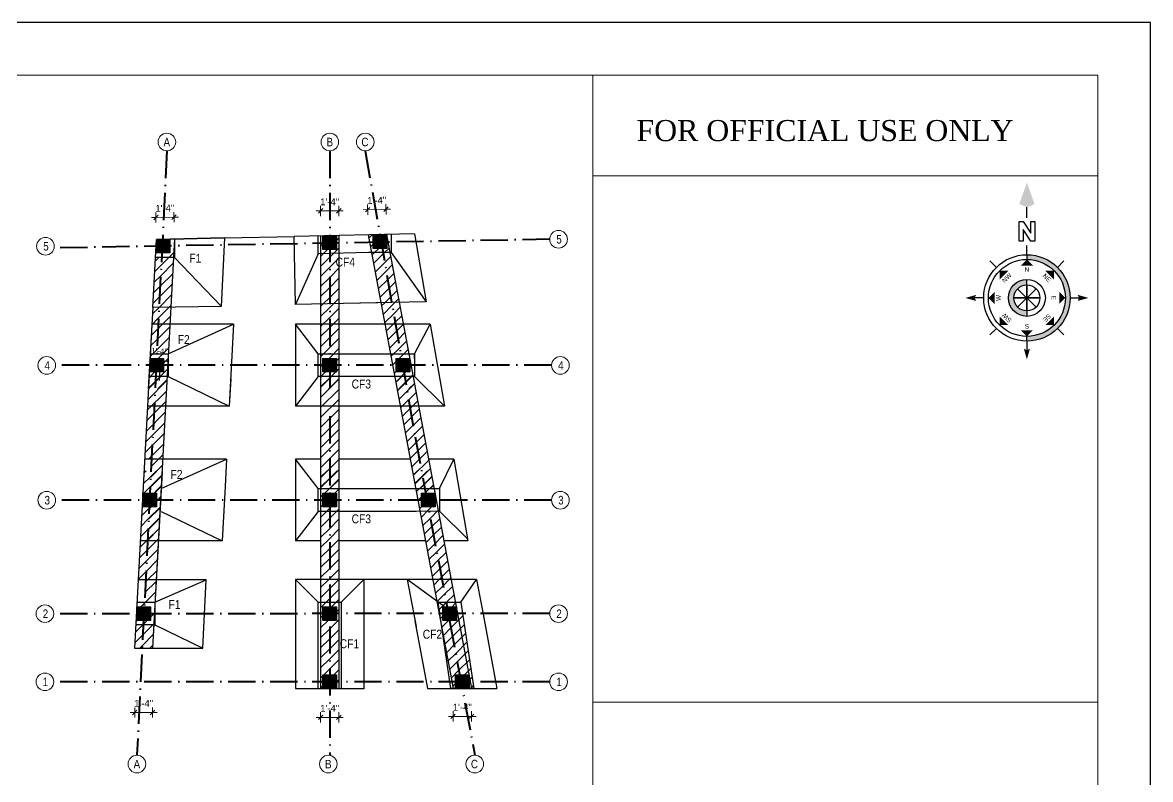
# Model space of a CAD drawing. Header units: inches. Extents: x 45643 to 70559, y -8725 to 1713.
# Drawn here: x 65624 to 66617, y -3906 to -3239 of the extents above; entities that cross this region are included whole.
import ezdxf
from ezdxf.enums import TextEntityAlignment as Align

# ---------------------------------------------------------------- set-up
doc = ezdxf.new("R2010")
doc.units = ezdxf.units.IN
doc.header["$MEASUREMENT"] = 0
doc.linetypes.add('ACAD_ISO10W100', pattern=[18.5, 12, -3, 0.5, -3])
for name, color, linetype, lineweight in [('A-Wall', 250, 'Continuous', 40), ('A_Title Text', 105, 'Continuous', 60), ('ELE1', 3, 'Continuous', 9), ('ELEVATION', 6, 'Continuous', 30), ('Text', 7, 'Continuous', 9), ('WALL', 240, 'Continuous', 30)]:
    doc.layers.add(name, color=color, linetype=linetype, lineweight=lineweight)
doc.styles.add('Arial', font='arial.ttf')
doc.styles.add('DIM', font='', dxfattribs={"height": 100})
doc.styles.add('RomanS', font='stylu.ttf', dxfattribs={"height": 2})
doc.styles.get("Standard").update_dxf_attribs({"font": 'times.ttf'})
doc.styles.get('DIM').set_extended_font_data('VNI-Helve-Condense')
doc.dimstyles.get("Standard").update_dxf_attribs({"dimtxt": 2.25, "dimasz": 2.25, "dimexe": 0.18, "dimexo": 0.0625, "dimgap": 1, "dimtad": 1, "dimdec": 1, "dimzin": 0, "dimdsep": 46, "dimlunit": 4, "dimtxsty": 'Standard', "dimblk": 'ARCHTICK', "dimcen": 0.09, "dimse1": 1, "dimse2": 1, "dimadec": 0, "dimazin": 0, "dimtfac": 1, "dimtdec": 1, "dimtofl": 0, "dimtmove": 0, "dimatfit": 3, "dimldrblk": 'ARCHTICK', "dimfxl": 1, "dimtolj": 1, "dimtzin": 0, "dimarcsym": 0})
doc.dimstyles.new('Sudeep', dxfattribs={"dimtxt": 6, "dimasz": 4, "dimexe": 4.5, "dimexo": 4.5, "dimgap": 5, "dimtad": 1, "dimdec": 0, "dimlunit": 4, "dimtxsty": 'Arial', "dimblk": 'OBLIQUE', "dimcen": 250, "dimdle": 4, "dimclrd": 86, "dimclre": 5, "dimclrt": 1, "dimadec": 0, "dimazin": 0, "dimtfac": 1, "dimtdec": 0, "dimtix": 1, "dimtmove": 1, "dimatfit": 3, "dimldrblk": 'OBLIQUE', "dimfxl": 4.5, "dimfxlon": 1, "dimfrac": 2, "dimlwd": 15, "dimlwe": 13, "dimarcsym": 0})
pattern_1 = [(45, (-9339.17, -6483.696), (-4.4194174, 4.4194174), [])]
pattern_2 = [(45, (-9339.17, -6483.696), (-17.6776695, 17.6776695), [])]
pattern_3 = [(45, (38879.82286, 12636.93407), (-0.08838834765, 0.08838834765), [])]
pattern_4 = [(45, (38727.66377, 12755.62661), (-0.08838834765, 0.08838834765), [])]
pattern_5 = [(45, (38879.82286, 12755.62661), (-0.08838834765, 0.08838834765), [])]
pattern_6 = [(45, (38727.66377, 12755.62661), (-0.08838834765, 0.08838834765), [])]

# ---------------------------------------------------------------- blocks, each defined once
blk = doc.blocks.new('_ArchTick')
at = {"color": 0, "linetype": 'ByBlock', "const_width": 0.15}
blk.add_lwpolyline([(-0.5, -0.5), (0.5, 0.5)], dxfattribs=at)
blk = doc.blocks.new('*D818')
at = {"layer": 'Defpoints', "color": 0, "transparency": 16777216}
for p in [(65751.82, -3537.42), (65735.42, -3544.45), (65751.39, -3545.31)]:
    blk.add_point(p, dxfattribs=at)
at = {"layer": 'ELEVATION', "color": 0, "lineweight": -2, "transparency": 16777216}
blk.add_line((65735.84, -3536.56), (65751.82, -3537.42), dxfattribs=at)
at = {"layer": 'ELEVATION', "color": 0, "lineweight": -2, "transparency": 16777216, "xscale": 2.25, "yscale": 2.25, "zscale": 2.25}
for p, rotation in [((65735.84, -3536.56), 176.9186908252854), ((65751.82, -3537.42), 356.9186908252855)]:
    blk.add_blockref('_ArchTick', p, dxfattribs=dict(at, rotation=rotation))
at = {"layer": 'ELEVATION', "color": 0, "transparency": 16777216, "insert": (65744.29, -3528.5), "char_height": 5, "attachment_point": 5, "rotation": 356.91869}
blk.add_mtext('\\A1;1\'-4"', dxfattribs=at)
blk = doc.blocks.new('Anno_North_J_Metric')
h = blk.add_hatch(color=0)
h.paths.add_polyline_path([(-4.17, 0), (-4.68, 0, 1), (4.68, 0), (4.17, 0, -1)])
h.paths.add_polyline_path([(1.41, 0), (2, 0, 1), (-2, 0), (-1.41, 0, -1)])
at = {"color": 0}
for p, q in [((0, 4.68), (0, 5.67)), ((-3.31, 3.31), (-4.01, 4.01)), ((3.31, 3.31), (4.01, 4.01)), ((0, -1.41), (0, 1.41)), ((0, 1.41), (0, -1.41)), ((-4.68, 0), (-5.67, 0)), ((-4.68, 0), (-4.17, 0)), ((-1.41, 0), (-2, 0)), ((1.41, 0), (-1.41, 0)), ((-1.41, 0), (1.41, 0)), ((1, 1), (-1, -1)), ((1, -1), (-1, 1)), ((-1, -1), (1, 1)), ((-1, 1), (1, -1)), ((1.41, 0), (2, 0)), ((4.68, 0), (4.17, 0)), ((4.68, 0), (5.67, 0)), ((8.67, 0), (9.83, 0)), ((-3.31, -3.31), (-4.01, -4.01)), ((3.31, -3.31), (4.01, -4.01)), ((0, -4.68), (0, -5.67))]:
    blk.add_line(p, q, dxfattribs=at)
at = {"color": 0, "linetype": 'ByBlock'}
for p, q in [((6.17, 0.82), (8.27, 0.82)), ((6.17, 0.4), (6.17, 0.82)), ((6.17, -0.44), (7.43, 0.4)), ((7.43, 0.4), (6.17, 0.4)), ((8.27, 0.4), (7.01, -0.44)), ((8.27, 0.82), (8.27, 0.4)), ((6.17, -0.86), (6.17, -0.44)), ((8.27, -0.86), (6.17, -0.86)), ((7.01, -0.44), (8.27, -0.44)), ((8.27, -0.44), (8.27, -0.86))]:
    blk.add_line(p, q, dxfattribs=at)
at = {"color": 0}
for radius in [4.68, 4.17, 2, 1.41]:
    blk.add_circle((0, 0), radius, dxfattribs=at)
for points in [[(-0.33, 5.5), (0, 5.67), (0, 6.67)], [(0, 6.67), (0.33, 5.5), (0, 5.67)], [(0, 4.17), (0.67, 3.5), (-0.67, 3.5)], [(-2.95, 2.95), (-2, 2.95), (-2.95, 2)], [(2.95, 2.95), (2.95, 2), (2, 2.95)], [(-6.67, 0), (-5.5, 0.33), (-5.67, 0)], [(-5.5, -0.33), (-5.67, 0), (-6.67, 0)], [(-4.17, 0), (-3.5, 0.67), (-3.5, -0.67)], [(4.17, 0), (3.5, -0.67), (3.5, 0.67)], [(12.5, 0), (10.17, 0.83), (9.83, 0)], [(9.83, 0), (10.17, -0.83), (12.5, 0)], [(-2.95, -2.95), (-2.95, -2), (-2, -2.95)], [(2.95, -2.95), (2, -2.95), (2.95, -2)], [(0, -4.17), (-0.67, -3.5), (0.67, -3.5)], [(0, -6.67), (-0.33, -5.5), (0, -5.67)], [(0.33, -5.5), (0, -5.67), (0, -6.67)]]:
    blk.add_solid(points, dxfattribs=at)
at = {"color": 0, "style": 'RomanS'}
for s, rotation, p in [('SW', 45, (-2, 2)), ('NW', 315, (2, 2)), ('S', 270, (-3.33, 0)), ('N', 270, (2.83, 0)), ('SE', 135, (-2, -2)), ('NE', 225, (2, -2)), ('E', 180, (0, -2.67))]:
    blk.add_text(s, height=0.5, rotation=rotation, dxfattribs=at).set_placement(p, align=Align.CENTER)
blk.add_text('W', height=0.5, dxfattribs=at).set_placement((0, 2.83), align=Align.CENTER)
blk = doc.blocks.new('_Oblique')
at = {"color": 0, "linetype": 'ByBlock', "lineweight": -2}
blk.add_line((-0.5, -0.5), (0.5, 0.5), dxfattribs=at)
blk = doc.blocks.new('*D1045')
at = {"layer": 'A_Title Text', "color": 86, "lineweight": 15, "transparency": 16777216}
for p, q in [((65927.56, -3404.05), (65923.56, -3404.13)), ((65927.56, -3404.05), (65943.77, -3403.7)), ((65943.77, -3403.7), (65947.77, -3403.62))]:
    blk.add_line(p, q, dxfattribs=at)
at = {"layer": 'A_Title Text', "color": 5, "lineweight": 13, "transparency": 16777216}
for p, q in [((65927.66, -3408.55), (65927.46, -3399.55)), ((65943.87, -3408.2), (65943.68, -3399.2))]:
    blk.add_line(p, q, dxfattribs=at)
at = {"layer": 'Defpoints', "color": 0, "transparency": 16777216}
for p in [(65943.77, -3403.7), (65928.03, -3426.22), (65944.24, -3425.88)]:
    blk.add_point(p, dxfattribs=at)
at = {"layer": 'A_Title Text', "color": 86, "lineweight": 15, "transparency": 16777216, "xscale": 4, "yscale": 4, "zscale": 4}
for p, rotation in [((65927.56, -3404.05), 1.219298693354123), ((65943.77, -3403.7), 181.2192986933541)]:
    blk.add_blockref('_Oblique', p, dxfattribs=dict(at, rotation=rotation))
at = {"layer": 'A_Title Text', "color": 1, "transparency": 16777216, "insert": (65935.5, -3395.87), "char_height": 6, "attachment_point": 5, "rotation": 1.2193, "style": 'Arial'}
blk.add_mtext('1\'-4"', dxfattribs=at)
blk = doc.blocks.new('*D1046')
at = {"layer": 'A_Title Text', "color": 86, "lineweight": 15, "transparency": 16777216}
for p, q in [((65886.15, -3405.14), (65882.15, -3405.14)), ((65886.15, -3405.14), (65902.15, -3405.14)), ((65902.15, -3405.14), (65906.15, -3405.14))]:
    blk.add_line(p, q, dxfattribs=at)
at = {"layer": 'A_Title Text', "color": 5, "lineweight": 13, "transparency": 16777216}
for p, q in [((65886.15, -3409.64), (65886.15, -3400.64)), ((65902.15, -3409.64), (65902.15, -3400.64))]:
    blk.add_line(p, q, dxfattribs=at)
at = {"layer": 'Defpoints', "color": 0, "transparency": 16777216}
for p in [(65902.15, -3405.14), (65886.15, -3427.12), (65902.15, -3427.12)]:
    blk.add_point(p, dxfattribs=at)
at = {"layer": 'A_Title Text', "color": 86, "lineweight": 15, "transparency": 16777216, "xscale": 4, "yscale": 4, "zscale": 4}
blk.add_blockref('_Oblique', (65886.15, -3405.14), dxfattribs=at)
at = {"layer": 'A_Title Text', "color": 86, "lineweight": 15, "transparency": 16777216, "xscale": 4, "yscale": 4, "zscale": 4, "rotation": 180}
blk.add_blockref('_Oblique', (65902.15, -3405.14), dxfattribs=at)
at = {"layer": 'A_Title Text', "color": 1, "transparency": 16777216, "insert": (65894.15, -3397.13), "char_height": 6, "attachment_point": 5, "style": 'Arial'}
blk.add_mtext('1\'-4"', dxfattribs=at)
blk = doc.blocks.new('*D1047')
at = {"layer": 'A_Title Text', "color": 86, "lineweight": 15, "transparency": 16777216}
for p, q in [((65741.16, -3410.96), (65737.16, -3411.05)), ((65741.16, -3410.96), (65757.18, -3410.62)), ((65757.18, -3410.62), (65761.18, -3410.54))]:
    blk.add_line(p, q, dxfattribs=at)
at = {"layer": 'A_Title Text', "color": 5, "lineweight": 13, "transparency": 16777216}
for p, q in [((65741.25, -3415.46), (65741.06, -3406.46)), ((65757.27, -3415.12), (65757.08, -3406.12))]:
    blk.add_line(p, q, dxfattribs=at)
at = {"layer": 'Defpoints', "color": 0, "transparency": 16777216}
for p in [(65757.18, -3410.62), (65741.57, -3430.19), (65757.59, -3429.85)]:
    blk.add_point(p, dxfattribs=at)
at = {"layer": 'A_Title Text', "color": 86, "lineweight": 15, "transparency": 16777216, "xscale": 4, "yscale": 4, "zscale": 4}
for p, rotation in [((65741.16, -3410.96), 1.219298693354123), ((65757.18, -3410.62), 181.2192986933541)]:
    blk.add_blockref('_Oblique', p, dxfattribs=dict(at, rotation=rotation))
at = {"layer": 'A_Title Text', "color": 1, "transparency": 16777216, "insert": (65749, -3402.78), "char_height": 6, "attachment_point": 5, "rotation": 1.2193, "style": 'Arial'}
blk.add_mtext('1\'-4"', dxfattribs=at)
blk = doc.blocks.new('*D1048')
at = {"layer": 'A_Title Text', "color": 5, "lineweight": 13, "transparency": 16777216}
for p, q in [((65722.48, -3842.21), (65722.49, -3851.21)), ((65738.25, -3842.2), (65738.25, -3851.2))]:
    blk.add_line(p, q, dxfattribs=at)
at = {"layer": 'A_Title Text', "color": 86, "lineweight": 15, "transparency": 16777216}
for p, q in [((65722.49, -3846.71), (65718.49, -3846.71)), ((65722.49, -3846.71), (65738.25, -3846.7)), ((65738.25, -3846.7), (65742.25, -3846.7))]:
    blk.add_line(p, q, dxfattribs=at)
at = {"layer": 'Defpoints', "color": 0, "transparency": 16777216}
for p in [(65722.46, -3789.99), (65738.22, -3789.98), (65738.25, -3846.7)]:
    blk.add_point(p, dxfattribs=at)
at = {"layer": 'A_Title Text', "color": 86, "lineweight": 15, "transparency": 16777216, "xscale": 4, "yscale": 4, "zscale": 4}
for p, rotation in [((65722.49, -3846.71), 0.02619829271234053), ((65738.25, -3846.7), 180.0261982927124)]:
    blk.add_blockref('_Oblique', p, dxfattribs=dict(at, rotation=rotation))
at = {"layer": 'A_Title Text', "color": 1, "transparency": 16777216, "insert": (65730.36, -3838.7), "char_height": 6, "attachment_point": 5, "rotation": 0.0262, "style": 'Arial'}
blk.add_mtext('1\'-4"', dxfattribs=at)
blk = doc.blocks.new('*D1049')
at = {"layer": 'A_Title Text', "color": 86, "lineweight": 15, "transparency": 16777216}
for p, q in [((65886.15, -3851.01), (65882.15, -3851.01)), ((65886.15, -3851.01), (65902.15, -3851.01)), ((65902.15, -3851.01), (65906.15, -3851.01))]:
    blk.add_line(p, q, dxfattribs=at)
at = {"layer": 'A_Title Text', "color": 5, "lineweight": 13, "transparency": 16777216}
for p, q in [((65886.15, -3846.51), (65886.15, -3855.51)), ((65902.15, -3846.51), (65902.15, -3855.51))]:
    blk.add_line(p, q, dxfattribs=at)
at = {"layer": 'Defpoints', "color": 0, "transparency": 16777216}
for p in [(65886.15, -3825.63), (65902.15, -3825.63), (65902.15, -3851.01)]:
    blk.add_point(p, dxfattribs=at)
at = {"layer": 'A_Title Text', "color": 86, "lineweight": 15, "transparency": 16777216, "xscale": 4, "yscale": 4, "zscale": 4}
blk.add_blockref('_Oblique', (65886.15, -3851.01), dxfattribs=at)
at = {"layer": 'A_Title Text', "color": 86, "lineweight": 15, "transparency": 16777216, "xscale": 4, "yscale": 4, "zscale": 4, "rotation": 180}
blk.add_blockref('_Oblique', (65902.15, -3851.01), dxfattribs=at)
at = {"layer": 'A_Title Text', "color": 1, "transparency": 16777216, "insert": (65894.15, -3843), "char_height": 6, "attachment_point": 5, "style": 'Arial'}
blk.add_mtext('1\'-4"', dxfattribs=at)
blk = doc.blocks.new('*D1050')
at = {"layer": 'A_Title Text', "color": 86, "lineweight": 15, "transparency": 16777216}
for p, q in [((66002.72, -3850.12), (65998.72, -3850.12)), ((66002.72, -3850.12), (66019, -3850.12)), ((66019, -3850.12), (66023, -3850.12))]:
    blk.add_line(p, q, dxfattribs=at)
at = {"layer": 'A_Title Text', "color": 5, "lineweight": 13, "transparency": 16777216}
for p, q in [((66002.72, -3845.62), (66002.72, -3854.62)), ((66019, -3845.62), (66019, -3854.62))]:
    blk.add_line(p, q, dxfattribs=at)
at = {"layer": 'Defpoints', "color": 0, "transparency": 16777216}
for p in [(66002.72, -3825.63), (66019, -3825.63), (66019, -3850.12)]:
    blk.add_point(p, dxfattribs=at)
at = {"layer": 'A_Title Text', "color": 86, "lineweight": 15, "transparency": 16777216, "xscale": 4, "yscale": 4, "zscale": 4}
blk.add_blockref('_Oblique', (66002.72, -3850.12), dxfattribs=at)
at = {"layer": 'A_Title Text', "color": 86, "lineweight": 15, "transparency": 16777216, "xscale": 4, "yscale": 4, "zscale": 4, "rotation": 180}
blk.add_blockref('_Oblique', (66019, -3850.12), dxfattribs=at)
at = {"layer": 'A_Title Text', "color": 1, "transparency": 16777216, "insert": (66010.86, -3842.11), "char_height": 6, "attachment_point": 5, "style": 'Arial'}
blk.add_mtext('1\'-4"', dxfattribs=at)

msp = doc.modelspace()

# ---------------------------------------------------------------- hatches: boundary and pattern name
at = {"layer": 'ELEVATION'}
h = msp.add_hatch(dxfattribs=at)
h.set_pattern_fill('ANSI31', color=256)
h.set_pattern_definition([(45, (38733.24219, 12860.37369), (-0.08838834765, 0.08838834765), [])])
h.paths.add_polyline_path([(65753.567, -3430.194), (65741.567, -3430.194), (65741.567, -3442.194), (65753.567, -3442.194)])
h = msp.add_hatch(dxfattribs=at)
h.set_pattern_fill('ANSI31', color=256, scale=50, style=0)
h.set_pattern_definition(pattern_1)
h.paths.add_polyline_path([(65888.082, -3427.075), (65886.148, -3427.116), (65886.148, -3433.667), (65888.082, -3433.633)])
h = msp.add_hatch(dxfattribs=at)
h.set_pattern_fill('ANSI31', color=256, scale=50, style=0)
h.set_pattern_definition(pattern_1)
h.paths.add_polyline_path([(65894.148, -3439.073), (65888.082, -3439.073), (65888.082, -3433.633), (65886.148, -3433.667), (65886.148, -3442.744), (65894.148, -3442.574)])
h = msp.add_hatch(dxfattribs=at)
h.set_pattern_fill('ANSI31', color=256)
h.set_pattern_definition([(45, (38879.75656, 12863.49422), (-0.08838834765, 0.08838834765), [])])
h.paths.add_polyline_path([(65900.082, -3427.073), (65888.082, -3427.073), (65888.082, -3439.073), (65900.082, -3439.073)])
h = msp.add_hatch(dxfattribs=at)
h.set_pattern_fill('ANSI31', color=256, scale=50, style=0)
h.set_pattern_definition(pattern_1)
h.paths.add_polyline_path([(65902.148, -3426.776), (65894.148, -3426.946), (65894.148, -3427.073), (65900.082, -3427.073), (65900.082, -3433.423), (65902.148, -3433.387)])
h = msp.add_hatch(dxfattribs=at)
h.set_pattern_fill('ANSI31', color=256, scale=50, style=0)
h.set_pattern_definition(pattern_1)
h.paths.add_polyline_path([(65902.148, -3433.387), (65900.082, -3433.423), (65900.082, -3439.073), (65894.148, -3439.073), (65894.148, -3442.574), (65902.148, -3442.403)])
h = msp.add_hatch(dxfattribs=at)
h.set_pattern_fill('ANSI31', color=256, scale=50, style=0)
h.set_pattern_definition(pattern_1)
h.paths.add_polyline_path([(65932.349, -3426.133), (65928.031, -3426.225), (65929.282, -3432.913), (65932.349, -3432.859)])
h = msp.add_hatch(dxfattribs=at)
h.set_pattern_fill('ANSI31', color=256, scale=50, style=0)
h.set_pattern_definition(pattern_1)
h.paths.add_polyline_path([(65940.445, -3438.133), (65932.349, -3438.133), (65932.349, -3432.859), (65929.282, -3432.913), (65930.953, -3441.849), (65941.094, -3441.849)])
h = msp.add_hatch(dxfattribs=at)
h.set_pattern_fill('ANSI31', color=256)
h.set_pattern_definition([(45, (38924.02426, 12864.43475), (-0.08838834765, 0.08838834765), [])])
h.paths.add_polyline_path([(65944.349, -3426.133), (65932.349, -3426.133), (65932.349, -3438.133), (65944.349, -3438.133)])
h = msp.add_hatch(dxfattribs=at)
h.set_pattern_fill('ANSI31', color=256, scale=50, style=0)
h.set_pattern_definition(pattern_1)
h.paths.add_polyline_path([(65945.506, -3432.629), (65944.349, -3432.649), (65944.349, -3438.133), (65940.445, -3438.133), (65941.094, -3441.849), (65947.231, -3441.849)])
h = msp.add_hatch(dxfattribs=at)
h.set_pattern_fill('ANSI31', color=256, scale=200, style=0)
h.set_pattern_definition(pattern_2)
h.paths.add_polyline_path([(65757.282, -3435.919), (65753.567, -3435.984), (65753.567, -3442.194), (65746.351, -3442.194), (65746.152, -3446.214), (65756.728, -3446.214)])
h = msp.add_hatch(dxfattribs=at)
h.set_pattern_fill('ANSI31', color=256, scale=50, style=0)
h.set_pattern_definition(pattern_1)
h.paths.add_polyline_path([(65757.282, -3435.919), (65753.567, -3435.984), (65753.567, -3442.194), (65746.351, -3442.194), (65746.152, -3446.214), (65756.728, -3446.214)])
h = msp.add_hatch(dxfattribs=at)
h.set_pattern_fill('ANSI31', color=256, scale=50, style=0)
h.set_pattern_definition(pattern_1)
h.paths.add_polyline_path([(65894.148, -3442.574), (65886.148, -3442.744), (65886.148, -3487.13), (65894.148, -3486.96)])
h = msp.add_hatch(dxfattribs=at)
h.set_pattern_fill('ANSI31', color=256, scale=50, style=0)
h.set_pattern_definition(pattern_1)
h.paths.add_polyline_path([(65902.148, -3442.403), (65894.148, -3442.574), (65894.148, -3486.96), (65902.148, -3486.789)])
h = msp.add_hatch(dxfattribs=at)
h.set_pattern_fill('ANSI31', color=256, scale=50, style=0)
h.set_pattern_definition(pattern_1)
h.paths.add_polyline_path([(65941.094, -3441.849), (65930.953, -3441.849), (65939.21, -3486.001), (65948.77, -3485.797)])
h = msp.add_hatch(dxfattribs=at)
h.set_pattern_fill('ANSI31', color=256, scale=50, style=0)
h.set_pattern_definition(pattern_1)
h.paths.add_polyline_path([(65948.77, -3485.797), (65955.423, -3485.655), (65947.231, -3441.849), (65941.094, -3441.849)])
h = msp.add_hatch(dxfattribs=at)
h.set_pattern_fill('ANSI31', color=256, scale=50, style=0)
h.set_pattern_definition(pattern_1)
h.paths.add_polyline_path([(65738.334, -3490.259), (65743.977, -3490.161), (65746.152, -3446.214), (65740.705, -3446.214)])
h = msp.add_hatch(dxfattribs=at)
h.set_pattern_fill('ANSI31', color=256, scale=50, style=0)
h.set_pattern_definition(pattern_1)
h.paths.add_polyline_path([(65743.977, -3490.161), (65754.372, -3489.979), (65756.728, -3446.214), (65746.152, -3446.214)])
h = msp.add_hatch(dxfattribs=at)
h.set_pattern_fill('ANSI31', color=256, scale=50, style=0)
h.set_pattern_definition(pattern_1)
h.paths.add_polyline_path([(65734.477, -3561.913), (65740.425, -3561.913), (65743.977, -3490.161), (65738.334, -3490.259)])
h = msp.add_hatch(dxfattribs=at)
h.set_pattern_fill('ANSI31', color=256, scale=50, style=0)
h.set_pattern_definition(pattern_1)
h.paths.add_polyline_path([(65754.372, -3489.979), (65743.977, -3490.161), (65740.425, -3561.913), (65750.5, -3561.913)])
h = msp.add_hatch(dxfattribs=at)
h.set_pattern_fill('ANSI31', color=256, scale=50, style=0)
h.set_pattern_definition(pattern_1)
h.paths.add_polyline_path([(65894.148, -3486.96), (65886.148, -3487.13), (65886.148, -3561.913), (65894.148, -3561.913)])
h = msp.add_hatch(dxfattribs=at)
h.set_pattern_fill('ANSI31', color=256, scale=50, style=0)
h.set_pattern_definition(pattern_1)
h.paths.add_polyline_path([(65902.148, -3486.789), (65894.148, -3486.96), (65894.148, -3561.913), (65902.148, -3561.913)])
h = msp.add_hatch(dxfattribs=at)
h.set_pattern_fill('ANSI31', color=256, scale=50, style=0)
h.set_pattern_definition(pattern_1)
h.paths.add_polyline_path([(65953.407, -3561.913), (65962.064, -3561.913), (65948.77, -3485.797), (65939.21, -3486.001)])
h = msp.add_hatch(dxfattribs=at)
h.set_pattern_fill('ANSI31', color=256, scale=50, style=0)
h.set_pattern_definition(pattern_1)
h.paths.add_polyline_path([(65962.064, -3561.913), (65969.684, -3561.913), (65955.423, -3485.655), (65948.77, -3485.797)])
h = msp.add_hatch(dxfattribs=at)
h.set_pattern_fill('ANSI31', color=256)
h.set_pattern_definition(pattern_4)
h.paths.add_polyline_path([(65747.989, -3534.941), (65735.989, -3534.941), (65735.989, -3546.941), (65747.989, -3546.941)])
h = msp.add_hatch(dxfattribs=at)
h.set_pattern_fill('ANSI31', color=256)
h.set_pattern_definition(pattern_6)
h.paths.add_polyline_path([(65747.989, -3534.941), (65735.989, -3534.941), (65735.989, -3546.941), (65747.989, -3546.941)])
h = msp.add_hatch(dxfattribs=at)
h.set_pattern_fill('ANSI31', color=256)
h.set_pattern_definition(pattern_4)
h.paths.add_polyline_path([(65747.989, -3534.941), (65735.989, -3534.941), (65735.989, -3546.941), (65747.989, -3546.941)])
h = msp.add_hatch(dxfattribs=at)
h.set_pattern_fill('ANSI31', color=256)
h.set_pattern_definition(pattern_6)
h.paths.add_polyline_path([(65747.989, -3534.941), (65735.989, -3534.941), (65735.989, -3546.941), (65747.989, -3546.941)])
h = msp.add_hatch(dxfattribs=at)
h.set_pattern_fill('ANSI31', color=256)
h.set_pattern_definition([(45, (38879.82286, 12755.62661), (-0.08838834765, 0.08838834765), [])])
h.paths.add_polyline_path([(65900.148, -3534.941), (65888.148, -3534.941), (65888.148, -3546.941), (65900.148, -3546.941)])
h = msp.add_hatch(dxfattribs=at)
h.set_pattern_fill('ANSI31', color=256)
h.set_pattern_definition(pattern_5)
h.paths.add_polyline_path([(65900.148, -3534.941), (65888.148, -3534.941), (65888.148, -3546.941), (65900.148, -3546.941)])
h = msp.add_hatch(dxfattribs=at)
h.set_pattern_fill('ANSI31', color=256)
h.set_pattern_definition([(45, (38879.82286, 12755.62661), (-0.08838834765, 0.08838834765), [])])
h.paths.add_polyline_path([(65900.148, -3534.941), (65888.148, -3534.941), (65888.148, -3546.941), (65900.148, -3546.941)])
h = msp.add_hatch(dxfattribs=at)
h.set_pattern_fill('ANSI31', color=256)
h.set_pattern_definition(pattern_5)
h.paths.add_polyline_path([(65900.148, -3534.941), (65888.148, -3534.941), (65888.148, -3546.941), (65900.148, -3546.941)])
h = msp.add_hatch(dxfattribs=at)
h.set_pattern_fill('ANSI31', color=256)
h.set_pattern_definition([(45, (38944.42019, 12755.62661), (-0.08838834765, 0.08838834765), [])])
h.paths.add_polyline_path([(65964.745, -3534.941), (65952.745, -3534.941), (65952.745, -3546.941), (65964.745, -3546.941)])
h = msp.add_hatch(dxfattribs=at)
h.set_pattern_fill('ANSI31', color=256)
h.set_pattern_definition([(45, (38944.42019, 12755.62661), (-0.08838834765, 0.08838834765), [])])
h.paths.add_polyline_path([(65964.745, -3534.941), (65952.745, -3534.941), (65952.745, -3546.941), (65964.745, -3546.941)])
h = msp.add_hatch(dxfattribs=at)
h.set_pattern_fill('ANSI31', color=256, scale=50, style=0)
h.paths.add_polyline_path([(65739.682, -3576.941), (65733.668, -3576.941), (65731.154, -3623.633), (65737.371, -3623.633)])
h.paths.add_polyline_path([(65740.968, -3550.961), (65735.033, -3550.961), (65733.635, -3576.941), (65739.682, -3576.941)])
h.paths.add_polyline_path([(65751.089, -3550.961), (65740.968, -3550.961), (65739.682, -3576.941), (65749.691, -3576.941)])
h.paths.add_polyline_path([(65749.691, -3576.941), (65739.682, -3576.941), (65737.371, -3623.633), (65747.177, -3623.633)])
h.paths.add_polyline_path([(65747.177, -3623.633), (65737.371, -3623.633), (65735.886, -3653.633), (65741.668, -3653.633), (65741.668, -3662.633), (65741.668, -3665.633), (65735.292, -3665.633), (65733.807, -3695.633), (65743.302, -3695.633), (65746.578, -3634.773)])
h.paths.add_polyline_path([(65902.148, -3576.941), (65886.148, -3576.941), (65886.148, -3649.613), (65902.148, -3649.613)])
h.paths.add_polyline_path([(65902.148, -3550.961), (65886.148, -3550.961), (65886.148, -3576.941), (65902.148, -3576.941)])
h.paths.add_polyline_path([(65960.151, -3550.961), (65951.358, -3550.961), (65956.217, -3576.941), (65964.689, -3576.941)])
h.paths.add_polyline_path([(65967.636, -3550.961), (65960.151, -3550.961), (65964.689, -3576.941), (65972.494, -3576.941)])
h.paths.add_polyline_path([(65972.494, -3576.941), (65964.689, -3576.941), (65969.4, -3603.913), (65977.948, -3649.625), (65986.088, -3649.63)])
h.paths.add_polyline_path([(65964.689, -3576.941), (65956.217, -3576.941), (65969.809, -3649.62), (65977.948, -3649.625), (65969.4, -3603.913)])
h = msp.add_hatch(dxfattribs=at)
h.set_pattern_fill('ANSI31', color=256, scale=50, style=0)
h.set_pattern_definition(pattern_1)
h.paths.add_polyline_path([(65725.429, -3729.987), (65732.107, -3729.984), (65736.862, -3633.913), (65730.601, -3633.913)])
h = msp.add_hatch(dxfattribs=at)
h.set_pattern_fill('ANSI31', color=256, scale=50, style=0)
h.set_pattern_definition(pattern_1)
h.paths.add_polyline_path([(65746.578, -3634.773), (65746.624, -3633.913), (65736.862, -3633.913), (65732.107, -3729.984), (65741.453, -3729.98)])
h = msp.add_hatch(dxfattribs=at)
h.set_pattern_fill('ANSI31', color=256, scale=50, style=0)
h.set_pattern_definition(pattern_1)
h.paths.add_polyline_path([(65894.148, -3633.913), (65886.148, -3633.913), (65886.148, -3729.725), (65894.148, -3729.722)])
h = msp.add_hatch(dxfattribs=at)
h.set_pattern_fill('ANSI31', color=256, scale=50, style=0)
h.set_pattern_definition(pattern_1)
h.paths.add_polyline_path([(65902.148, -3633.913), (65894.148, -3633.913), (65894.148, -3729.722), (65902.148, -3729.718)])
h = msp.add_hatch(dxfattribs=at)
h.set_pattern_fill('ANSI31', color=256, scale=50, style=0)
h.set_pattern_definition(pattern_1)
h.paths.add_polyline_path([(65984.781, -3729.68), (65992.919, -3729.677), (65975.01, -3633.913), (65966.871, -3633.913)])
h = msp.add_hatch(dxfattribs=at)
h.set_pattern_fill('ANSI31', color=256, scale=50, style=0)
h.set_pattern_definition(pattern_1)
h.paths.add_polyline_path([(65983.149, -3633.913), (65975.01, -3633.913), (65992.919, -3729.677), (66001.057, -3729.673)])
h = msp.add_hatch(dxfattribs=at)
h.set_pattern_fill('ANSI31', color=256)
h.set_pattern_definition([(45, (38721.34267, 12636.93407), (-0.08838834765, 0.08838834765), [])])
h.paths.add_polyline_path([(65741.668, -3653.633), (65729.668, -3653.633), (65729.668, -3665.633), (65741.668, -3665.633)])
h = msp.add_hatch(dxfattribs=at)
h.set_pattern_fill('ANSI31', color=256)
h.set_pattern_definition(pattern_3)
h.paths.add_polyline_path([(65900.148, -3653.633), (65888.148, -3653.633), (65888.148, -3665.633), (65900.148, -3665.633)])
h = msp.add_hatch(dxfattribs=at)
h.set_pattern_fill('ANSI31', color=256)
h.set_pattern_definition(pattern_3)
h.paths.add_polyline_path([(65900.148, -3653.633), (65888.148, -3653.633), (65888.148, -3665.633), (65900.148, -3665.633)])
h = msp.add_hatch(dxfattribs=at)
h.set_pattern_fill('ANSI31', color=256)
h.set_pattern_definition([(45, (38879.82286, 12636.93407), (-0.08838834765, 0.08838834765), [])])
h.paths.add_polyline_path([(65900.148, -3653.633), (65888.148, -3653.633), (65888.148, -3665.633), (65900.148, -3665.633)])
h = msp.add_hatch(dxfattribs=at)
h.set_pattern_fill('ANSI31', color=256)
h.set_pattern_definition([(45, (38966.61692, 12636.93407), (-0.08838834765, 0.08838834765), [])])
h.paths.add_polyline_path([(65986.942, -3653.633), (65974.942, -3653.633), (65974.942, -3665.633), (65986.942, -3665.633)])
h = msp.add_hatch(dxfattribs=at)
h.set_pattern_fill('ANSI31', color=256)
h.set_pattern_definition([(45, (38966.61692, 12636.93407), (-0.08838834765, 0.08838834765), [])])
h.paths.add_polyline_path([(65986.942, -3653.633), (65974.942, -3653.633), (65974.942, -3665.633), (65986.942, -3665.633)])
h = msp.add_hatch(dxfattribs=at)
h.set_pattern_fill('ANSI31', color=256, scale=50, style=0)
h.set_pattern_definition(pattern_1)
h.paths.add_polyline_path([(65741.453, -3729.98), (65732.107, -3729.984), (65731.135, -3749.613), (65740.362, -3749.613), (65740.397, -3749.598)])
h = msp.add_hatch(dxfattribs=at)
h.set_pattern_fill('ANSI31', color=256, scale=50, style=0)
h.set_pattern_definition(pattern_1)
h.paths.add_polyline_path([(65894.148, -3729.722), (65886.148, -3729.725), (65886.148, -3749.613), (65894.148, -3749.613)])
h = msp.add_hatch(dxfattribs=at)
h.set_pattern_fill('ANSI31', color=256, scale=50, style=0)
h.set_pattern_definition(pattern_1)
h.paths.add_polyline_path([(65902.148, -3729.718), (65894.148, -3729.722), (65894.148, -3749.613), (65902.148, -3749.613)])
h = msp.add_hatch(dxfattribs=at)
h.set_pattern_fill('ANSI31', color=256, scale=50, style=0)
h.set_pattern_definition(pattern_1)
h.paths.add_polyline_path([(65992.919, -3729.677), (65984.781, -3729.68), (65988.332, -3748.668), (65989.623, -3749.613), (65996.647, -3749.613)])
h = msp.add_hatch(dxfattribs=at)
h.set_pattern_fill('ANSI31', color=256, scale=50, style=0)
h.set_pattern_definition(pattern_1)
h.paths.add_polyline_path([(66001.057, -3729.673), (65992.919, -3729.677), (65996.647, -3749.613), (66004.786, -3749.613)])
h = msp.add_hatch(dxfattribs=at)
h.set_pattern_fill('ANSI31', color=256, scale=50, style=0)
h.set_pattern_definition(pattern_1)
h.paths.add_polyline_path([(65731.135, -3749.613), (65724.458, -3749.613), (65724.259, -3753.633), (65730.936, -3753.633)])
h = msp.add_hatch(dxfattribs=at)
h.set_pattern_fill('ANSI31', color=256, scale=200, style=0)
h.set_pattern_definition(pattern_2)
h.paths.add_polyline_path([(65740.362, -3750.238), (65740.362, -3749.613), (65731.135, -3749.613), (65730.936, -3753.633), (65736.342, -3753.633), (65736.342, -3759.794), (65739.848, -3759.792)])
h = msp.add_hatch(dxfattribs=at)
h.set_pattern_fill('ANSI31', color=256, scale=50, style=0)
h.set_pattern_definition(pattern_1)
h.paths.add_polyline_path([(65894.148, -3749.613), (65886.148, -3749.613), (65886.148, -3759.725), (65888.148, -3759.725), (65888.148, -3753.633), (65894.148, -3753.633)])
h = msp.add_hatch(dxfattribs=at)
h.set_pattern_fill('ANSI31', color=256, scale=50, style=0)
h.set_pattern_definition(pattern_1)
h.paths.add_polyline_path([(65902.148, -3749.613), (65894.148, -3749.613), (65894.148, -3753.633), (65900.148, -3753.633), (65900.148, -3759.719), (65902.148, -3759.718)])
h = msp.add_hatch(dxfattribs=at)
h.set_pattern_fill('ANSI31', color=256, scale=50, style=0)
h.set_pattern_definition(pattern_1)
h.paths.add_polyline_path([(65996.647, -3749.613), (65989.623, -3749.613), (65991.108, -3759.677), (65993.643, -3759.676), (65993.643, -3753.633), (65997.399, -3753.633)])
h = msp.add_hatch(dxfattribs=at)
h.set_pattern_fill('ANSI31', color=256, scale=50, style=0)
h.set_pattern_definition(pattern_1)
h.paths.add_polyline_path([(66004.786, -3749.613), (65996.647, -3749.613), (65997.399, -3753.633), (66005.538, -3753.633)])
h = msp.add_hatch(dxfattribs=at)
h.set_pattern_fill('ANSI31', color=256, scale=50, style=0)
h.set_pattern_definition(pattern_1)
h.paths.add_polyline_path([(65739.317, -3769.653), (65730.143, -3769.653), (65729.137, -3789.986), (65738.223, -3789.981)])
h.paths.add_polyline_path([(65739.848, -3759.792), (65736.342, -3759.794), (65736.342, -3765.633), (65730.342, -3765.633), (65730.143, -3769.653), (65739.317, -3769.653)])
h.paths.add_polyline_path([(65730.342, -3765.633), (65724.342, -3765.633), (65724.342, -3759.799), (65723.953, -3759.8), (65723.466, -3769.653), (65730.143, -3769.653)])
h = msp.add_hatch(dxfattribs=at)
h.set_pattern_fill('ANSI31', color=256)
h.set_pattern_definition([(45, (38716.01706, 12536.93407), (-0.08838834765, 0.08838834765), [])])
h.paths.add_polyline_path([(65736.342, -3753.633), (65724.342, -3753.633), (65724.342, -3765.633), (65736.342, -3765.633)])
h = msp.add_hatch(dxfattribs=at)
h.set_pattern_fill('ANSI31', color=256, scale=50, style=0)
h.set_pattern_definition(pattern_1)
h.paths.add_polyline_path([(65894.148, -3765.633), (65888.148, -3765.633), (65888.148, -3759.725), (65886.148, -3759.725), (65886.148, -3819.633), (65888.148, -3819.633), (65888.148, -3813.633), (65894.148, -3813.633)])
h = msp.add_hatch(dxfattribs=at)
h.set_pattern_fill('ANSI31', color=256)
h.set_pattern_definition([(45, (38879.82286, 12536.93407), (-0.08838834765, 0.08838834765), [])])
h.paths.add_polyline_path([(65900.148, -3753.633), (65888.148, -3753.633), (65888.148, -3765.633), (65900.148, -3765.633)])
h = msp.add_hatch(dxfattribs=at)
h.set_pattern_fill('ANSI31', color=256, scale=50, style=0)
h.set_pattern_definition(pattern_1)
h.paths.add_polyline_path([(65902.148, -3759.718), (65900.148, -3759.719), (65900.148, -3765.633), (65894.148, -3765.633), (65894.148, -3813.633), (65900.148, -3813.633), (65900.148, -3819.633), (65902.148, -3819.633)])
h = msp.add_hatch(dxfattribs=at)
h.set_pattern_fill('ANSI31', color=256, scale=50, style=0)
h.set_pattern_definition(pattern_1)
h.paths.add_polyline_path([(65999.643, -3765.633), (65993.643, -3765.633), (65993.643, -3759.676), (65991.108, -3759.677), (65993.797, -3777.896), (66002.725, -3825.633), (66010.864, -3825.633)])
h = msp.add_hatch(dxfattribs=at)
h.set_pattern_fill('ANSI31', color=256)
h.set_pattern_definition([(45, (38985.31795, 12536.93407), (-0.08838834765, 0.08838834765), [])])
h.paths.add_polyline_path([(66005.643, -3753.633), (65993.643, -3753.633), (65993.643, -3765.633), (66005.643, -3765.633)])
h = msp.add_hatch(dxfattribs=at)
h.set_pattern_fill('ANSI31', color=256, scale=50, style=0)
h.set_pattern_definition(pattern_1)
h.paths.add_polyline_path([(66010.864, -3825.633), (66020.884, -3825.633), (66011.147, -3759.668), (66005.643, -3759.671), (66005.643, -3765.633), (65999.643, -3765.633)])
h = msp.add_hatch(dxfattribs=at)
h.set_pattern_fill('ANSI31', color=256, scale=50, style=0)
h.set_pattern_definition(pattern_1)
h.paths.add_polyline_path([(65730.143, -3769.653), (65723.466, -3769.653), (65722.459, -3789.989), (65729.137, -3789.986)])
h = msp.add_hatch(dxfattribs=at)
h.set_pattern_fill('ANSI31', color=256, scale=50, style=0)
h.set_pattern_definition(pattern_1)
h.paths.add_polyline_path([(65888.148, -3819.633), (65886.148, -3819.633), (65886.148, -3825.633), (65888.148, -3825.633)])
h = msp.add_hatch(dxfattribs=at)
h.set_pattern_fill('ANSI31', color=256)
h.set_pattern_definition([(45, (38879.82286, 12476.93407), (-0.08838834765, 0.08838834765), [])])
h.paths.add_polyline_path([(65900.148, -3813.633), (65888.148, -3813.633), (65888.148, -3825.633), (65900.148, -3825.633)])
h = msp.add_hatch(dxfattribs=at)
h.set_pattern_fill('ANSI31', color=256, scale=50, style=0)
h.set_pattern_definition(pattern_1)
h.paths.add_polyline_path([(65902.148, -3819.633), (65900.148, -3819.633), (65900.148, -3825.633), (65902.148, -3825.633)])
h = msp.add_hatch(dxfattribs=at)
h.set_pattern_fill('ANSI31', color=256)
h.set_pattern_definition([(45, (38996.53857, 12476.93407), (-0.08838834765, 0.08838834765), [])])
h.paths.add_polyline_path([(66016.864, -3813.633), (66004.864, -3813.633), (66004.864, -3825.633), (66016.864, -3825.633)])

# ---------------------------------------------------------------- linework, layer by layer
at = {"layer": 'A-Wall', "color": 6, "linetype": 'ACAD_ISO10W100', "ltscale": 2}
for p, q in [((65750.803, -3352.256), (65724.465, -3884.371)), ((65894.148, -3352.256), (65894.148, -3561.913)), ((65925.446, -3352.256), (65969.4, -3603.913)), ((66087.85, -3430.141), (65651.567, -3437.767)), ((66089.432, -3541.048), (65652.846, -3541.048)), ((65894.148, -3585.913), (65894.148, -3884.371)), ((65969.4, -3603.913), (65999.643, -3765.633)), ((66089.432, -3659.741), (65652.846, -3659.741)), ((66087.85, -3759.633), (65651.265, -3759.833)), ((65999.643, -3765.633), (66021.848, -3884.371)), ((66087.85, -3819.633), (65651.266, -3819.633))]:
    msp.add_line(p, q, dxfattribs=at)
at = {"layer": 'Defpoints'}
msp.add_lwpolyline([(66616.618, -3239.316), (63439.018, -3239.316), (63439.018, -5487.285), (66616.618, -5487.285)], close=True, dxfattribs=at)
at = {"layer": 'ELE1'}
for p, q in [((66125.649, -5440.967), (66125.649, -3285.634)), ((66570.3, -3374.183), (66125.649, -3374.183)), ((66570.3, -3837.681), (66125.649, -3837.681))]:
    msp.add_line(p, q, dxfattribs=at)
msp.add_lwpolyline([(63485.335, -3285.634), (66570.3, -3285.634), (66570.3, -5440.967), (63485.335, -5440.967)], close=True, dxfattribs=at)
at = {"layer": 'ELEVATION'}
for p, q in [((65741.567, -3430.194), (65801.688, -3428.914)), ((65884.017, -3442.789), (65864.148, -3487.598)), ((65948.259, -3441.849), (65979.111, -3485.151)), ((65752.009, -3530.921), (65809.615, -3504.941)), ((65884.128, -3530.921), (65864.148, -3504.941)), ((65968.745, -3530.921), (65982.568, -3504.941)), ((65968.745, -3534.941), (65968.745, -3530.941)), ((65735.989, -3537.941), (65735.989, -3546.941)), ((65735.989, -3537.941), (65735.989, -3546.941)), ((65744.522, -3543.941), (65743.965, -3554.413)), ((65744.522, -3543.941), (65743.965, -3554.413)), ((65747.989, -3534.941), (65747.989, -3543.941)), ((65888.148, -3537.941), (65888.148, -3546.941)), ((65888.148, -3537.941), (65888.148, -3546.941)), ((65888.148, -3537.941), (65888.148, -3546.941)), ((65952.745, -3537.941), (65952.745, -3546.941)), ((65952.745, -3537.941), (65952.745, -3546.941)), ((65752.009, -3550.961), (65805.739, -3576.941)), ((65884.128, -3550.961), (65864.148, -3576.941)), ((65968.745, -3546.941), (65968.745, -3550.941)), ((65968.745, -3550.941), (65995.143, -3576.941)), ((65745.688, -3649.613), (65803.294, -3623.633)), ((65884.128, -3649.613), (65864.148, -3623.633)), ((65990.942, -3649.633), (66003.298, -3623.633)), ((65741.668, -3653.633), (65741.668, -3662.633)), ((65741.668, -3653.633), (65741.668, -3662.633)), ((65888.148, -3656.633), (65888.148, -3665.633)), ((65888.148, -3656.633), (65888.148, -3665.633)), ((65745.688, -3669.653), (65799.418, -3695.633)), ((65884.128, -3669.653), (65864.148, -3695.633)), ((65990.942, -3669.633), (66015.567, -3693.88)), ((65740.362, -3749.613), (65785.504, -3729.96)), ((65884.128, -3749.613), (65864.148, -3729.736)), ((65904.168, -3749.613), (65924.148, -3729.708)), ((65995.005, -3753.552), (65962.401, -3729.691)), ((66009.663, -3749.613), (66023.436, -3729.663)), ((65740.362, -3769.653), (65782.534, -3789.961))]:
    msp.add_line(p, q, dxfattribs=at)
for points in [[(65741.567, -3430.194), (65753.567, -3430.194), (65753.567, -3442.194), (65741.567, -3442.194)], [(65888.082, -3427.073), (65900.082, -3427.073), (65900.082, -3439.073), (65888.082, -3439.073)], [(65932.349, -3426.133), (65944.349, -3426.133), (65944.349, -3438.133), (65932.349, -3438.133)], [(65932.349, -3426.133), (65944.349, -3426.133), (65944.349, -3438.133), (65932.349, -3438.133)], [(65735.989, -3534.941), (65747.989, -3534.941), (65747.989, -3546.941), (65735.989, -3546.941)], [(65735.989, -3534.941), (65747.989, -3534.941), (65747.989, -3546.941), (65735.989, -3546.941)], [(65735.989, -3534.941), (65747.989, -3534.941), (65747.989, -3546.941), (65735.989, -3546.941)], [(65735.989, -3534.941), (65747.989, -3534.941), (65747.989, -3546.941), (65735.989, -3546.941)], [(65735.989, -3534.941), (65747.989, -3534.941), (65747.989, -3546.941), (65735.989, -3546.941)], [(65888.148, -3534.941), (65900.148, -3534.941), (65900.148, -3546.941), (65888.148, -3546.941)], [(65888.148, -3534.941), (65900.148, -3534.941), (65900.148, -3546.941), (65888.148, -3546.941)], [(65888.148, -3534.941), (65900.148, -3534.941), (65900.148, -3546.941), (65888.148, -3546.941)], [(65888.148, -3534.941), (65900.148, -3534.941), (65900.148, -3546.941), (65888.148, -3546.941)], [(65952.745, -3534.941), (65964.745, -3534.941), (65964.745, -3546.941), (65952.745, -3546.941)], [(65952.745, -3534.941), (65964.745, -3534.941), (65964.745, -3546.941), (65952.745, -3546.941)], [(65729.668, -3653.633), (65741.668, -3653.633), (65741.668, -3665.633), (65729.668, -3665.633)], [(65888.148, -3653.633), (65900.148, -3653.633), (65900.148, -3665.633), (65888.148, -3665.633)], [(65888.148, -3653.633), (65900.148, -3653.633), (65900.148, -3665.633), (65888.148, -3665.633)], [(65888.148, -3653.633), (65900.148, -3653.633), (65900.148, -3665.633), (65888.148, -3665.633)], [(65974.942, -3653.633), (65986.942, -3653.633), (65986.942, -3665.633), (65974.942, -3665.633)], [(65974.942, -3653.633), (65986.942, -3653.633), (65986.942, -3665.633), (65974.942, -3665.633)], [(65989.623, -3749.613), (66009.663, -3749.613), (66020.884, -3825.633), (66000.844, -3825.633)], [(65724.342, -3753.633), (65736.342, -3753.633), (65736.342, -3765.633), (65724.342, -3765.633)], [(65724.342, -3753.633), (65736.342, -3753.633), (65736.342, -3765.633), (65724.342, -3765.633)], [(65888.148, -3753.633), (65900.148, -3753.633), (65900.148, -3765.633), (65888.148, -3765.633)], [(65888.148, -3753.633), (65900.148, -3753.633), (65900.148, -3765.633), (65888.148, -3765.633)], [(65993.643, -3753.633), (66005.643, -3753.633), (66005.643, -3765.633), (65993.643, -3765.633)], [(65993.643, -3753.633), (66005.643, -3753.633), (66005.643, -3765.633), (65993.643, -3765.633)], [(65888.148, -3813.633), (65900.148, -3813.633), (65900.148, -3825.633), (65888.148, -3825.633)], [(65888.148, -3813.633), (65900.148, -3813.633), (65900.148, -3825.633), (65888.148, -3825.633)], [(66004.864, -3813.633), (66016.864, -3813.633), (66016.864, -3825.633), (66004.864, -3825.633)], [(66004.864, -3813.633), (66016.864, -3813.633), (66016.864, -3825.633), (66004.864, -3825.633)]]:
    msp.add_lwpolyline(points, close=True, dxfattribs=at)
for points in [[(65928.219, -3441.849), (65884.017, -3442.789), (65884.017, -3427.162)], [(65948.259, -3425.795), (65948.259, -3441.849), (65928.219, -3441.849)], [(65736.112, -3530.921), (65752.009, -3530.921), (65752.009, -3550.961), (65735.033, -3550.961)], [(65968.764, -3550.961), (65884.128, -3550.961), (65884.128, -3530.921), (65966.602, -3530.921)], [(65959.38, -3530.921), (65968.745, -3530.921), (65968.745, -3550.941), (65959.38, -3550.961)], [(65970.151, -3669.653), (65884.128, -3669.653), (65884.128, -3649.613), (65966.602, -3649.613)], [(65959.38, -3649.613), (65990.942, -3649.633), (65990.942, -3669.633), (65959.38, -3669.653)], [(65724.458, -3749.613), (65740.362, -3749.613), (65740.362, -3769.653), (65723.466, -3769.653)], [(65884.128, -3819.633), (65884.128, -3749.613), (65904.168, -3749.613), (65904.168, -3819.633)], [(65884.128, -3825.633), (65884.128, -3809.613)], [(65904.168, -3809.613), (65904.168, -3825.633)]]:
    msp.add_lwpolyline(points, dxfattribs=at)
at = {"layer": 'Text', "ltscale": 0.5}
for centre in [(65750.803, -3344.491), (65894.268, -3344.492), (65925.446, -3344.491), (66095.615, -3430.141), (65643.942, -3436.301), (65645.083, -3541.155), (66097.196, -3541.155), (65645.083, -3659.848), (66097.196, -3659.848), (65643.501, -3759.741), (66095.614, -3759.741), (65643.502, -3819.741), (66095.615, -3819.741), (65724.465, -3892.135), (65892.937, -3892.125), (66021.848, -3892.135)]:
    msp.add_circle(centre, 7.764, dxfattribs=at)
at = {"layer": 'WALL'}
for p, q in [((65757.609, -3429.852), (65738.223, -3789.981)), ((65738.334, -3490.259), (65741.567, -3430.194)), ((65801.688, -3428.914), (65741.567, -3430.194)), ((65801.688, -3428.914), (65798.72, -3489.204)), ((65801.688, -3428.914), (65862.871, -3427.612)), ((65968.668, -3425.36), (65862.871, -3427.612)), ((65864.148, -3487.598), (65862.871, -3427.612)), ((65886.148, -3427.116), (65886.148, -3826.052)), ((65902.148, -3426.776), (65902.148, -3826.052)), ((65928.031, -3426.225), (66002.725, -3825.633)), ((65944.244, -3425.88), (66019.002, -3825.633)), ((65968.668, -3425.36), (65979.111, -3485.151)), ((65757.587, -3446.214), (65798.73, -3488.991)), ((65738.334, -3490.259), (65734.477, -3561.913)), ((65798.72, -3489.204), (65738.334, -3490.259)), ((65948.77, -3485.797), (65864.148, -3487.598)), ((65936.633, -3486.055), (65906.148, -3486.704)), ((65979.111, -3485.151), (65948.77, -3485.797)), ((65737.511, -3504.941), (65733.635, -3576.941)), ((65809.615, -3504.941), (65737.544, -3504.941)), ((65809.615, -3504.941), (65805.739, -3576.941)), ((65864.148, -3504.941), (65864.148, -3528.941)), ((65864.148, -3504.941), (65864.148, -3576.941)), ((65886.148, -3504.941), (65864.148, -3504.941)), ((65958.931, -3504.941), (65886.148, -3504.941)), ((65982.568, -3504.941), (65959.029, -3504.941)), ((65982.568, -3504.941), (65995.143, -3576.941)), ((65807.031, -3552.941), (65805.739, -3576.941)), ((65733.668, -3576.941), (65725.429, -3729.987)), ((65739.682, -3576.941), (65733.635, -3576.941)), ((65805.739, -3576.941), (65739.682, -3576.941)), ((65886.148, -3576.941), (65864.148, -3576.941)), ((65972.494, -3576.941), (65886.148, -3576.941)), ((65956.217, -3576.941), (65902.148, -3576.941)), ((65995.143, -3576.941), (65972.494, -3576.941)), ((65803.294, -3623.633), (65731.154, -3623.633)), ((65803.294, -3623.633), (65802.002, -3647.633)), ((65864.148, -3623.633), (65864.148, -3647.633)), ((65886.148, -3623.633), (65864.148, -3623.633)), ((65964.949, -3623.633), (65902.148, -3623.633)), ((66003.298, -3623.633), (65981.226, -3623.633)), ((66003.298, -3623.633), (66015.873, -3695.633)), ((65746.578, -3634.773), (65738.223, -3789.981)), ((65802.002, -3647.633), (65799.418, -3695.633)), ((65864.148, -3647.633), (65864.148, -3695.633)), ((65799.418, -3695.633), (65727.278, -3695.633)), ((65886.148, -3695.633), (65864.148, -3695.633)), ((65978.414, -3695.633), (65902.148, -3695.633)), ((65974.344, -3695.633), (65944.49, -3695.633)), ((66015.873, -3695.633), (65994.691, -3695.633)), ((65725.429, -3729.987), (65722.459, -3789.989)), ((65785.504, -3729.96), (65725.429, -3729.987)), ((65782.534, -3789.961), (65785.504, -3729.96)), ((65924.148, -3729.708), (65864.148, -3729.736)), ((65882.148, -3729.727), (65864.148, -3729.736)), ((65864.148, -3729.736), (65864.148, -3825.633)), ((66023.436, -3729.663), (65924.148, -3729.708)), ((65924.148, -3729.708), (65924.148, -3826.052)), ((65962.401, -3729.691), (65970.154, -3771.148)), ((66023.436, -3729.663), (66005.126, -3729.671)), ((66023.436, -3729.663), (66029.132, -3760.119)), ((66029.132, -3760.119), (66041.384, -3825.633)), ((65969.201, -3766.052), (65980.344, -3825.633)), ((65722.459, -3789.989), (65782.534, -3789.961)), ((65864.148, -3825.633), (65924.148, -3825.633)), ((65980.344, -3825.633), (66041.384, -3825.633))]:
    msp.add_line(p, q, dxfattribs=at)
msp.add_lwpolyline([(65757.587, -3429.853), (65757.587, -3446.214), (65740.705, -3446.214)], dxfattribs=at)

# ---------------------------------------------------------------- block references
at = {"color": 0, "lineweight": 20, "ltscale": 0.5, "xscale": 8.12160000007134, "yscale": 8.12160000007134, "zscale": 8.12159999999858, "rotation": 90}
msp.add_blockref('Anno_North_J_Metric', (66507.857, -3481.75), dxfattribs=at)

# ---------------------------------------------------------------- texts
at = {"layer": 'Text'}
msp.add_text('FOR OFFICIAL USE ONLY', height=18.52711, dxfattribs=at).set_placement((66164.225, -3343.663))
at = {"layer": 'Text', "ltscale": 0.5, "char_height": 7.5, "width": 853.30779, "attachment_point": 9, "style": 'DIM'}
for s, insert in [('A', (65753.625, -3348.303)), ('B', (65897.09, -3348.304)), ('C', (65928.269, -3348.303)), ('5', (65646.764, -3440.113)), ('5', (66098.437, -3433.953)), ('4', (65647.905, -3544.967)), ('4', (66100.018, -3544.967)), ('3', (65647.905, -3663.66)), ('3', (66100.018, -3663.66)), ('2', (65646.324, -3763.552)), ('2', (66098.437, -3763.552)), ('1', (65646.324, -3823.552)), ('1', (66098.437, -3823.552)), ('A', (65727.287, -3895.947)), ('B', (65895.759, -3895.937)), ('C', (66024.671, -3895.947))]:
    msp.add_mtext(s, dxfattribs=dict(at, insert=insert))
at = {"layer": 'Text', "color": 40, "ltscale": 0.5, "true_color": 0xf8d731, "char_height": 7.875, "width": 895.97318, "attachment_point": 9, "style": 'DIM'}
for s, insert in [('F1', (65781.19, -3450.801)), ('CF4', (65916.413, -3454.218)), ('F2', (65770.891, -3522.405)), ('CF3', (65930.491, -3561.608)), ('F2', (65764.57, -3641.097)), ('CF3', (65930.491, -3680.301)), ('F1', (65762.903, -3755.49)), ('CF1', (65920.041, -3790.242)), ('CF2', (65993.11, -3781.873))]:
    msp.add_mtext(s, dxfattribs=dict(at, insert=insert))

# ---------------------------------------------------------------- dimensions: what is measured, and where the dimension line sits
at = {"layer": 'A_Title Text'}
for p1, p2, distance, picture, middle in [((65886.148, -3427.116), (65902.148, -3427.116), 21.974, '*D1046', (65894.148, -3397.13)), ((65928.031, -3426.225), (65944.244, -3425.88), 22.181, '*D1045', (65935.495, -3395.866)), ((65741.567, -3430.194), (65757.587, -3429.853), 19.235, '*D1047', (65748.997, -3402.782)), ((65722.459, -3789.989), (65738.223, -3789.981), -56.723, '*D1048', (65730.363, -3838.696)), ((65886.148, -3825.633), (65902.148, -3825.633), -25.376, '*D1049', (65894.148, -3842.997)), ((66002.725, -3825.633), (66019.002, -3825.633), -24.491, '*D1050', (66010.864, -3842.112))]:
    dim = msp.add_aligned_dim(p1=p1, p2=p2, distance=distance, dimstyle='Sudeep', dxfattribs=at)
    dim.commit()
    dim.dimension.update_dxf_attribs({"geometry": picture, "text_midpoint": middle})
at = {"layer": 'ELEVATION'}
dim = msp.add_linear_dim(base=(65751.818, -3537.422), p1=(65735.417, -3544.45), p2=(65751.394, -3545.31), angle=356.918691, dimstyle='Standard', override={"dimtxt": 5, "dimgap": 6, "dimtmove": 1}, dxfattribs=at)
dim.commit()
dim.dimension.update_dxf_attribs({"geometry": '*D818', "text_midpoint": (65743.83, -3536.992), "dimtype": 161})

doc.saveas('drawing.dxf')
